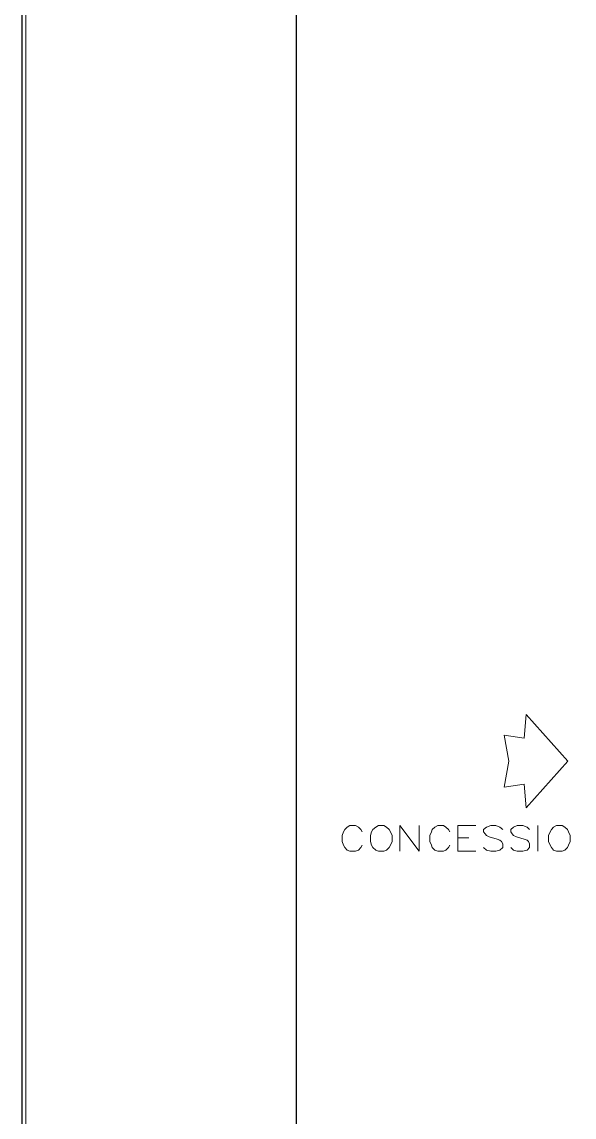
# Model space of a CAD drawing. Header units: millimetres. Extents: x 3240 to 3412, y 1366 to 1426.
# Drawn here: x 3240.49 to 3245.49, y 1376.17 to 1386.09 of the extents above; entities that cross this region are included whole.
import ezdxf
from ezdxf.xclip import XClip

# ---------------------------------------------------------------- set-up
doc = ezdxf.new("R2010")
doc.units = ezdxf.units.MM

# ---------------------------------------------------------------- blocks, each defined once
blk = doc.blocks.new('MFF24880')
at = {"color": 7, "linetype": 'Continuous', "lineweight": 5, "true_color": 0x000007}
blk.add_lwpolyline([(840.081, 0.132), (0, 0.132), (0, 271.14), (14.885, 297.139), (14.885, 594.08), (840.081, 594.08)], close=True, dxfattribs=at)

msp = doc.modelspace()

# ---------------------------------------------------------------- linework, layer by layer
at = {"color": 7, "linetype": 'Continuous', "lineweight": 5, "true_color": 0x000007}
msp.add_lwpolyline([(3240.5242, 1366.2908), (3324.4496, 1366.2908), (3324.4496, 1425.5996), (3240.5242, 1425.5996)], close=True, dxfattribs=at)
at = {"color": 7, "linetype": 'Continuous', "lineweight": 25, "true_color": 0x000007}
msp.add_lwpolyline([(3323.4969, 1424.6469), (3323.4969, 1367.2435), (3242.9753, 1367.2435), (3242.9753, 1424.6469)], close=True, dxfattribs=at)
at = {"color": 7, "linetype": 'Continuous', "lineweight": 15, "true_color": 0x000007}
for points in [[(3244.9004, 1379.3946), (3244.8574, 1379.1581), (3245.0394, 1379.1863), (3245.0559, 1378.9712), (3245.433, 1379.3946), (3245.0559, 1379.818), (3245.0394, 1379.6014), (3244.8574, 1379.6312)], [(3243.7179, 1378.8108), (3243.6931, 1378.7976), (3243.6683, 1378.7761), (3243.655, 1378.7546), (3243.6468, 1378.7215), (3243.6468, 1378.6669), (3243.655, 1378.6322), (3243.6683, 1378.6107), (3243.6931, 1378.5892), (3243.7179, 1378.5776), (3243.7659, 1378.5776), (3243.7907, 1378.5892), (3243.8155, 1378.6107), (3243.8287, 1378.6322), (3243.8419, 1378.6669), (3243.8419, 1378.7215), (3243.8287, 1378.7546), (3243.8155, 1378.7761), (3243.7907, 1378.7976), (3243.7659, 1378.8108)], [(3245.3321, 1378.8108), (3245.3056, 1378.7976), (3245.2858, 1378.7761), (3245.2726, 1378.7546), (3245.2593, 1378.7215), (3245.2593, 1378.6669), (3245.2726, 1378.6322), (3245.2858, 1378.6107), (3245.3056, 1378.5892), (3245.3321, 1378.5776), (3245.3834, 1378.5776), (3245.4082, 1378.5892), (3245.4297, 1378.6107), (3245.4413, 1378.6322), (3245.4545, 1378.6669), (3245.4545, 1378.7215), (3245.4413, 1378.7546), (3245.4297, 1378.7761), (3245.4082, 1378.7976), (3245.3834, 1378.8108)]]:
    msp.add_lwpolyline(points, close=True, dxfattribs=at)
for points in [[(3243.5707, 1378.7546), (3243.5575, 1378.7761), (3243.536, 1378.7976), (3243.5112, 1378.8108), (3243.4599, 1378.8108), (3243.4351, 1378.7976), (3243.4136, 1378.7761), (3243.4003, 1378.7546), (3243.3888, 1378.7215), (3243.3888, 1378.6669), (3243.4003, 1378.6322), (3243.4136, 1378.6107), (3243.4351, 1378.5892), (3243.4599, 1378.5776), (3243.5112, 1378.5776), (3243.536, 1378.5892), (3243.5575, 1378.6107), (3243.5707, 1378.6322)], [(3243.913, 1378.5776), (3243.913, 1378.8108), (3244.0867, 1378.5776), (3244.0867, 1378.8108)], [(3244.3662, 1378.7546), (3244.353, 1378.7761), (3244.3282, 1378.7976), (3244.3067, 1378.8108), (3244.2571, 1378.8108), (3244.2306, 1378.7976), (3244.2058, 1378.7761), (3244.1975, 1378.7546), (3244.1843, 1378.7215), (3244.1843, 1378.6669), (3244.1975, 1378.6322), (3244.2058, 1378.6107), (3244.2306, 1378.5892), (3244.2571, 1378.5776), (3244.3067, 1378.5776), (3244.3282, 1378.5892), (3244.353, 1378.6107), (3244.3662, 1378.6322)], [(3244.439, 1378.5776), (3244.439, 1378.8108), (3244.5994, 1378.8108)], [(3244.8442, 1378.7761), (3244.8194, 1378.7976), (3244.7813, 1378.8108), (3244.735, 1378.8108), (3244.697, 1378.7976), (3244.6705, 1378.7761), (3244.6705, 1378.7546), (3244.6838, 1378.7347), (3244.697, 1378.7215), (3244.7218, 1378.7083), (3244.7946, 1378.6868), (3244.8194, 1378.6785), (3244.8326, 1378.6669), (3244.8442, 1378.6454), (3244.8442, 1378.6107), (3244.8194, 1378.5892), (3244.7813, 1378.5776), (3244.735, 1378.5776), (3244.697, 1378.5892), (3244.6705, 1378.6107)], [(3245.0857, 1378.7761), (3245.0658, 1378.7976), (3245.0261, 1378.8108), (3244.9765, 1378.8108), (3244.9418, 1378.7976), (3244.917, 1378.7761), (3244.917, 1378.7546), (3244.9302, 1378.7347), (3244.9418, 1378.7215), (3244.9682, 1378.7083), (3245.0394, 1378.6868), (3245.0658, 1378.6785), (3245.0774, 1378.6669), (3245.0857, 1378.6454), (3245.0857, 1378.6107), (3245.0658, 1378.5892), (3245.0261, 1378.5776), (3244.9765, 1378.5776), (3244.9418, 1378.5892), (3244.917, 1378.6107)], [(3245.1617, 1378.5776), (3245.1617, 1378.8108), (3245.1617, 1378.8108)], [(3244.439, 1378.7), (3244.5366, 1378.7), (3244.5366, 1378.7)], [(3244.439, 1378.5776), (3244.5994, 1378.5776), (3244.5994, 1378.5776)]]:
    msp.add_lwpolyline(points, dxfattribs=at)

# ---------------------------------------------------------------- block references
at = {"color": 7, "true_color": 0xffffff}
ref = msp.add_blockref('MFF24880', (3240.4878, 1366.2313), dxfattribs=dict(at, xscale=0.1, yscale=0.1, zscale=0.1))
XClip(ref).set_block_clipping_path([(0, 0), (840.1799554566, 594.08)])

doc.saveas('drawing.dxf')
